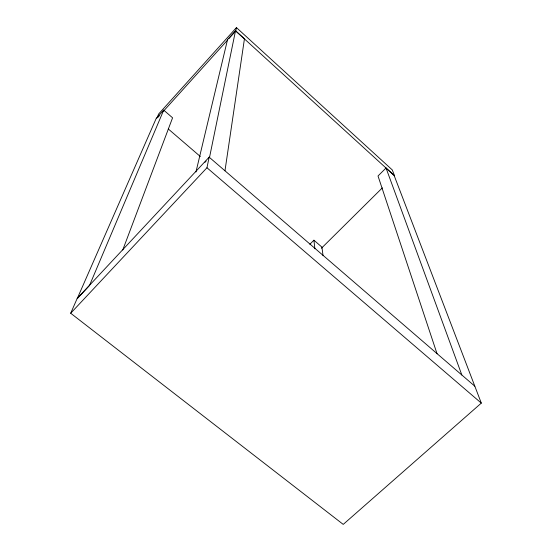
<?xml version="1.0" encoding="UTF-8"?>
<svg xmlns="http://www.w3.org/2000/svg" width="552" height="552" viewBox="0 0 552 552"><rect width="100%" height="100%" fill="white"/><g stroke="black" fill="none" stroke-linecap="round" stroke-linejoin="round"><path stroke-width="0.83" d="M224.974 170.803L244.439 38.875L235.518 30.739L227.548 39.578L195.953 171.989M235.752 30.988L236.442 27.6L392.293 169.94L394.542 175.798L235.752 30.988L228.866 38.626M209.512 157.472L235.518 30.739M437.06 353.791L378.017 175.991L386.034 168.001L394.08 175.336L481.303 403.112L343.234 524.4L70.697 313.239L206.965 167.746L209.153 157.161L474.823 386.2M122.751 249.994L172.576 117.804L163.702 110.124L156.175 118.48L77.204 298.646L89.5 285.474L163.702 110.124M156.851 118.162L158.693 113.933L236.442 27.6M70.697 313.239L77.142 298.542L209.153 157.161M157.693 117.59L159.411 115.678M163.426 111.221L227.721 39.903M204.992 162.316L206.117 161.101M309.831 244.281L313.922 240.203L321.947 247.144L323.051 255.686M321.43 248.227L382.357 187.866M168.305 128.982L200.335 156.52M206.965 167.746L481.303 403.112M386.034 168.001L461.838 375.001M313.922 240.203L314.861 248.752"/></g></svg>
